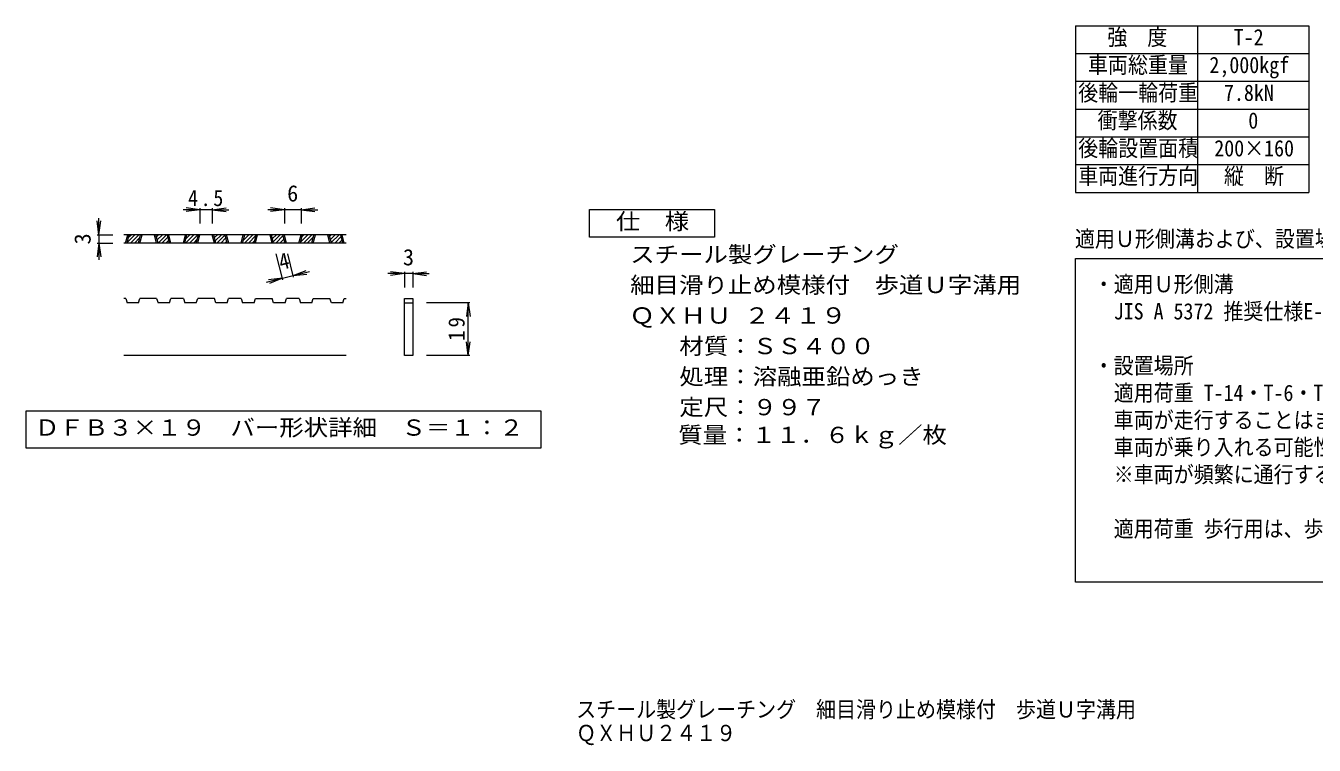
# Model space of a CAD drawing. Units: millimetres, scale not verified, with parts at other scales. Extents: x -905 to 910, y -686 to 607.
# Drawn here: x -905 to 255, y -686 to -38 of the extents above; entities that cross this region are included whole.
import ezdxf
from ezdxf.enums import TextEntityAlignment as Align

# ---------------------------------------------------------------- set-up
doc = ezdxf.new("R2010")
doc.units = ezdxf.units.MM
doc.header["$LTSCALE"] = 5
for name, color, linetype, lineweight in [('1-5_1-5ﾚｲﾔ', 7, 'Continuous', 9), ('D-0', 3, 'Continuous', 9), ('D-2', 3, 'Continuous', 9), ('D-4', 7, 'Continuous', 9), ('F-5_F-5ﾚｲﾔ', 7, 'Continuous', 9)]:
    doc.layers.add(name, color=color, linetype=linetype, lineweight=lineweight)
doc.layers.add('F-4_F-4ﾚｲﾔ', color=2, linetype='Continuous')
doc.styles.add('ＭＳ ゴシック', font='')
doc.styles.get('ＭＳ ゴシック').set_extended_font_data('MS Gothic')

msp = doc.modelspace()

# ---------------------------------------------------------------- linework, layer by layer
at = {"layer": '1-5_1-5ﾚｲﾔ', "color": 2}
msp.add_lwpolyline([(-397.482, -228.416), (-397.482, -203.416), (-284.982, -203.416), (-284.982, -228.416)], close=True, dxfattribs=at)
at = {"layer": 'D-0'}
for p, q in [((-616.673, -226.2), (-816.673, -226.2)), ((-813.657, -233.169), (-806.689, -226.2)), ((-812.479, -228.455), (-810.224, -226.2)), ((-810.653, -233.7), (-803.153, -226.2)), ((-807.118, -233.7), (-802.27, -228.853)), ((-787.319, -228.044), (-785.475, -226.2)), ((-786.612, -230.873), (-781.94, -226.2)), ((-785.905, -233.7), (-778.404, -226.2)), ((-782.369, -233.7), (-776.959, -228.29)), ((-778.833, -233.7), (-776.252, -231.118)), ((-761.156, -233.7), (-753.656, -226.2)), ((-760.808, -229.818), (-757.191, -226.2)), ((-757.62, -233.7), (-750.12, -226.2)), ((-754.085, -233.7), (-750.6, -230.216)), ((-735.104, -228.862), (-732.442, -226.2)), ((-734.397, -231.69), (-728.907, -226.2)), ((-732.871, -233.7), (-725.444, -226.273)), ((-729.336, -233.7), (-724.737, -229.101)), ((-725.8, -233.7), (-724.029, -231.929)), ((-709.127, -231.169), (-704.158, -226.2)), ((-708.123, -233.7), (-700.623, -226.2)), ((-707.948, -226.455), (-707.694, -226.2)), ((-704.587, -233.7), (-697.74, -226.853)), ((-701.052, -233.7), (-698.919, -231.567)), ((-683.589, -226.844), (-682.945, -226.2)), ((-682.882, -229.673), (-679.409, -226.2)), ((-682.175, -232.501), (-675.874, -226.2)), ((-679.838, -233.7), (-673.221, -227.083)), ((-676.303, -233.7), (-672.514, -229.912)), ((-657.445, -232.52), (-651.125, -226.2)), ((-656.267, -227.806), (-654.661, -226.2)), ((-655.09, -233.7), (-647.59, -226.2)), ((-651.554, -233.7), (-646.059, -228.205)), ((-631.367, -227.655), (-629.912, -226.2)), ((-630.66, -230.484), (-626.376, -226.2)), ((-629.953, -233.312), (-622.841, -226.2)), ((-626.805, -233.7), (-620.999, -227.894)), ((-623.27, -233.7), (-620.292, -230.723)), ((-616.673, -233.7), (-816.673, -233.7)), ((-803.582, -233.7), (-803.449, -233.567)), ((-672.767, -233.7), (-671.807, -232.74)), ((-648.019, -233.7), (-647.237, -232.919)), ((-619.734, -233.7), (-619.585, -233.551)), ((-815.04, -283.7), (-816.673, -283.7)), ((-815.04, -283.7), (-813.79, -287.45)), ((-803.482, -287.45), (-813.79, -287.45)), ((-803.482, -287.45), (-802.232, -283.7)), ((-787.155, -283.7), (-802.232, -283.7)), ((-787.155, -283.7), (-785.905, -287.45)), ((-775.606, -287.45), (-785.905, -287.45)), ((-775.606, -287.45), (-774.356, -283.7)), ((-763.029, -283.7), (-774.356, -283.7)), ((-763.029, -283.7), (-761.779, -287.45)), ((-751.471, -287.45), (-761.779, -287.45)), ((-751.471, -287.45), (-750.221, -283.7)), ((-735.144, -283.7), (-750.221, -283.7)), ((-733.894, -287.45), (-735.144, -283.7)), ((-723.587, -287.45), (-733.894, -287.45)), ((-723.587, -287.45), (-722.337, -283.7)), ((-711.01, -283.7), (-722.337, -283.7)), ((-711.01, -283.7), (-709.76, -287.45)), ((-699.452, -287.45), (-709.76, -287.45)), ((-699.452, -287.45), (-698.202, -283.7)), ((-698.202, -283.7), (-683.125, -283.7)), ((-681.875, -287.45), (-683.125, -283.7)), ((-671.567, -287.45), (-681.875, -287.45)), ((-671.567, -287.45), (-670.317, -283.7)), ((-658.99, -283.7), (-670.317, -283.7)), ((-658.99, -283.7), (-657.74, -287.45)), ((-647.433, -287.45), (-657.74, -287.45)), ((-647.433, -287.45), (-646.183, -283.7)), ((-646.183, -283.7), (-631.106, -283.7)), ((-629.856, -287.45), (-631.106, -283.7)), ((-619.548, -287.45), (-629.856, -287.45)), ((-619.548, -287.45), (-618.298, -283.7)), ((-618.298, -283.7), (-616.673, -283.7)), ((-564.173, -287.45), (-556.673, -287.45)), ((-556.673, -283.7), (-556.673, -334.95)), ((-616.673, -334.95), (-816.673, -334.95)), ((-556.673, -334.95), (-564.173, -334.95))]:
    msp.add_line(p, q, dxfattribs=at)
at = {"layer": 'D-0', "color": 7}
for p, q in [((-440.846, -384.95), (-905, -384.95)), ((-905, -384.95), (-905, -418.176)), ((-440.846, -418.176), (-440.846, -384.95)), ((-905, -418.176), (-440.846, -418.176))]:
    msp.add_line(p, q, dxfattribs=at)
at = {"layer": 'D-0'}
msp.add_lwpolyline([(-564.173, -334.95), (-564.173, -283.7), (-556.673, -283.7)], dxfattribs=at)
at = {"layer": 'D-2'}
for p, q in [((-815.078, -233.7), (-813.203, -226.2)), ((-813.79, -233.7), (-811.915, -226.2)), ((-803.482, -233.7), (-801.607, -226.2)), ((-802.194, -233.7), (-800.319, -226.2)), ((-787.194, -233.7), (-789.069, -226.2)), ((-785.905, -233.7), (-787.78, -226.2)), ((-775.606, -233.7), (-777.481, -226.2)), ((-774.318, -233.7), (-776.193, -226.2)), ((-763.068, -233.7), (-761.192, -226.2)), ((-761.779, -233.7), (-759.904, -226.2)), ((-751.471, -233.7), (-749.596, -226.2)), ((-750.183, -233.7), (-748.308, -226.2)), ((-735.183, -233.7), (-737.058, -226.2)), ((-733.894, -233.7), (-735.769, -226.2)), ((-723.587, -233.7), (-725.462, -226.2)), ((-722.298, -233.7), (-724.173, -226.2)), ((-711.048, -233.7), (-709.173, -226.2)), ((-709.76, -233.7), (-707.885, -226.2)), ((-699.452, -233.7), (-697.577, -226.2)), ((-698.163, -233.7), (-696.289, -226.2)), ((-683.163, -233.7), (-685.038, -226.2)), ((-681.875, -233.7), (-683.75, -226.2)), ((-671.567, -233.7), (-673.442, -226.2)), ((-670.279, -233.7), (-672.154, -226.2)), ((-659.029, -233.7), (-657.154, -226.2)), ((-657.74, -233.7), (-655.865, -226.2)), ((-647.433, -233.7), (-645.558, -226.2)), ((-646.144, -233.7), (-644.269, -226.2)), ((-631.144, -233.7), (-633.019, -226.2)), ((-629.856, -233.7), (-631.731, -226.2)), ((-619.548, -233.7), (-621.423, -226.2)), ((-618.259, -233.7), (-620.134, -226.2))]:
    msp.add_line(p, q, dxfattribs=at)
at = {"layer": 'D-4'}
for p, q in [((-748.308, -203.7), (-763.308, -203.7)), ((-748.308, -203.7), (-760.701, -202.069)), ((-748.308, -203.7), (-760.701, -205.332)), ((-748.308, -202.2), (-748.308, -216.2)), ((-737.058, -203.7), (-748.308, -203.7)), ((-737.058, -203.7), (-724.665, -202.069)), ((-737.058, -202.2), (-737.058, -216.2)), ((-737.058, -203.7), (-722.058, -203.7)), ((-737.058, -203.7), (-724.665, -205.332)), ((-672.154, -203.7), (-687.154, -203.7)), ((-672.154, -203.7), (-684.547, -202.069)), ((-672.154, -203.7), (-684.547, -205.332)), ((-672.154, -202.2), (-672.154, -216.2)), ((-657.154, -203.7), (-672.154, -203.7)), ((-657.154, -203.7), (-644.761, -202.069)), ((-657.154, -202.2), (-657.154, -216.2)), ((-657.154, -203.7), (-642.154, -203.7)), ((-657.154, -203.7), (-644.761, -205.332)), ((-839.173, -226.2), (-840.805, -213.807)), ((-839.173, -226.2), (-839.173, -211.2)), ((-839.173, -226.2), (-837.542, -213.807)), ((-840.673, -226.2), (-826.673, -226.2)), ((-839.173, -226.2), (-839.173, -233.7)), ((-839.173, -233.7), (-840.805, -246.093)), ((-840.673, -233.7), (-826.673, -233.7)), ((-839.173, -233.7), (-839.173, -248.7)), ((-839.173, -233.7), (-837.542, -246.093)), ((-673.572, -266.917), (-679.431, -243.479)), ((-663.87, -264.491), (-669.123, -243.479)), ((-673.936, -265.461), (-688.488, -269.099)), ((-673.936, -265.461), (-686.354, -266.884)), ((-673.936, -265.461), (-685.563, -270.05)), ((-673.936, -265.461), (-664.234, -263.036)), ((-664.234, -263.036), (-652.606, -258.448)), ((-664.234, -263.036), (-649.682, -259.398)), ((-664.234, -263.036), (-651.815, -261.614)), ((-564.173, -261.2), (-579.173, -261.2)), ((-564.173, -261.2), (-576.566, -259.569)), ((-564.173, -261.2), (-576.566, -262.832)), ((-564.173, -259.7), (-564.173, -273.7)), ((-556.673, -261.2), (-564.173, -261.2)), ((-556.673, -261.2), (-544.28, -259.569)), ((-556.673, -259.7), (-556.673, -273.7)), ((-556.673, -261.2), (-541.673, -261.2)), ((-556.673, -261.2), (-544.28, -262.832)), ((-505.173, -287.45), (-544.173, -287.45)), ((-506.673, -287.45), (-508.305, -299.843)), ((-506.673, -334.95), (-506.673, -287.45)), ((-506.673, -287.45), (-505.042, -299.843)), ((-506.673, -334.95), (-508.305, -322.557)), ((-506.673, -334.95), (-505.042, -322.557)), ((-505.173, -334.95), (-544.173, -334.95))]:
    msp.add_line(p, q, dxfattribs=at)
at = {"layer": 'F-5_F-5ﾚｲﾔ', "color": 2}
for p, q in [((40, -38.116), (40, -188.116)), ((40, -38.116), (250, -38.116)), ((150, -38.116), (150, -188.116)), ((250, -38.116), (250, -188.116)), ((40, -63.116), (250, -63.116)), ((40, -88.116), (250, -88.116)), ((40, -113.116), (250, -113.116)), ((40, -138.116), (250, -138.116)), ((40, -163.116), (250, -163.116)), ((40, -188.116), (250, -188.116)), ((40, -539.054), (40, -247.723)), ((40, -247.723), (910, -247.723))]:
    msp.add_line(p, q, dxfattribs=at)
msp.add_lwpolyline([(910, -247.723), (910, -539.054), (40, -539.054)], dxfattribs=at)

# ---------------------------------------------------------------- texts
at = {"layer": '1-5_1-5ﾚｲﾔ', "color": 2, "style": 'ＭＳ ゴシック'}
for s, width, p in [('仕\u3000様', 1.1, (-373.732, -225.917)), ('スチール製グレーチング', 1.1, (-360.864, -255.676)), ('細目滑り止め模様付\u3000歩道Ｕ字溝用', 1.1, (-360.864, -283.176)), ('ＱＸＨＵ ２４１９', 1.15, (-361.581, -310.676)), ('材質：ＳＳ４００', 1.1, (-316.581, -338.175)), ('処理：溶融亜鉛めっき', 1.1, (-316.581, -365.675)), ('定尺：９９７', 1.1, (-316.581, -393.176)), ('\u3000\u3000質量：１１．６ｋｇ／枚', 1.1, (-361.581, -418.176))]:
    msp.add_text(s, height=14.66, dxfattribs=dict(at, width=width)).set_placement(p, align=Align.BOTTOM_LEFT)
at = {"layer": 'D-0', "color": 2, "style": 'ＭＳ ゴシック', "width": 1.1}
msp.add_text('ＤＦＢ３×１９\u3000バー形状詳細\u3000Ｓ＝１：２', height=14.66, dxfattribs=at).set_placement((-896.673, -411.563), align=Align.BOTTOM_LEFT)
at = {"layer": 'D-4', "color": 2, "style": 'ＭＳ ゴシック'}
for s, p in [('6', (-669.654, -200.7)), ('3', (-565.423, -258.2))]:
    msp.add_text(s, height=14.66, dxfattribs=at).set_placement(p, align=Align.BOTTOM_LEFT)
msp.add_text('3', height=14.66, rotation=90, dxfattribs=at).set_placement((-842.173, -234.95), align=Align.BOTTOM_LEFT)
at = {"layer": 'D-4', "color": 2, "style": 'ＭＳ ゴシック', "width": 0.9}
msp.add_text('4', height=14.66, rotation=14.035, dxfattribs=at).set_placement((-674.057, -262.399), align=Align.BOTTOM_LEFT)
at = {"layer": 'D-4', "color": 2, "insert": (-758.933, -200.7), "char_height": 14.66, "attachment_point": 7, "style": 'ＭＳ ゴシック'}
msp.add_mtext('\\T1.27;\\W0.9;4.5', dxfattribs=at)
at = {"layer": 'D-4', "color": 2, "insert": (-509.673, -321.825), "char_height": 14.66, "attachment_point": 7, "rotation": 90, "style": 'ＭＳ ゴシック'}
msp.add_mtext('\\T1.27;\\W0.95;19', dxfattribs=at)
at = {"layer": 'F-4_F-4ﾚｲﾔ', "style": 'ＭＳ ゴシック', "width": 0.9}
for s, p in [('スチール製グレーチング\u3000細目滑り止め模様付\u3000歩道Ｕ字溝用', (-409.447, -665.304)), ('ＱＸＨＵ２４１９', (-409.447, -686.554))]:
    msp.add_text(s, height=14.66, dxfattribs=at).set_placement(p, align=Align.BOTTOM_LEFT)
at = {"layer": 'F-5_F-5ﾚｲﾔ', "style": 'ＭＳ ゴシック', "width": 0.9}
for s, p in [('強\u3000度', (68.75, -60.116)), ('T-2', (182.5, -60.116)), ('車両総重量', (51.25, -85.116)), ('2,000kgf', (160.625, -85.116)), ('後輪一輪荷重', (42.5, -110.116)), ('7.8kN', (173.75, -110.116)), ('衝撃係数', (60, -135.116)), ('0', (195.625, -135.116)), ('後輪設置面積', (42.5, -160.116)), ('200×160', (165, -160.116)), ('車両進行方向', (42.5, -185.116)), ('縦\u3000断', (173.75, -185.116)), ('適用Ｕ形側溝および、設置場所について', (39.559, -241.657)), ('・適用Ｕ形側溝', (56.474, -282.434)), ('\u3000JIS A 5372 推奨仕様E-1 U形側溝、推奨仕様E-2 上ぶた式U形側溝の本体に適用します。', (56.474, -306.904)), ('・設置場所', (56.474, -355.842)), ('\u3000適用荷重 T-14・T-6・T-2は、建物内、建物敷地内、公園敷地内、車道以外で、', (56.474, -380.312)), ('\u3000車両が走行することはまれで、走行することがあっても一時待避などで低速で走行するような、', (56.474, -404.781)), ('\u3000車両が乗り入れる可能性のある場所に設置できます。 ', (56.474, -429.251)), ('\u3000※車両が頻繁に通行する場所や、フォークリフト等の特殊車両が通行する場所には適しません。', (56.474, -453.72)), ('\u3000適用荷重 歩行用は、歩道にお使いいただけます。', (56.474, -502.659))]:
    msp.add_text(s, height=14.66, dxfattribs=at).set_placement(p, align=Align.BOTTOM_LEFT)

doc.saveas('drawing.dxf')
